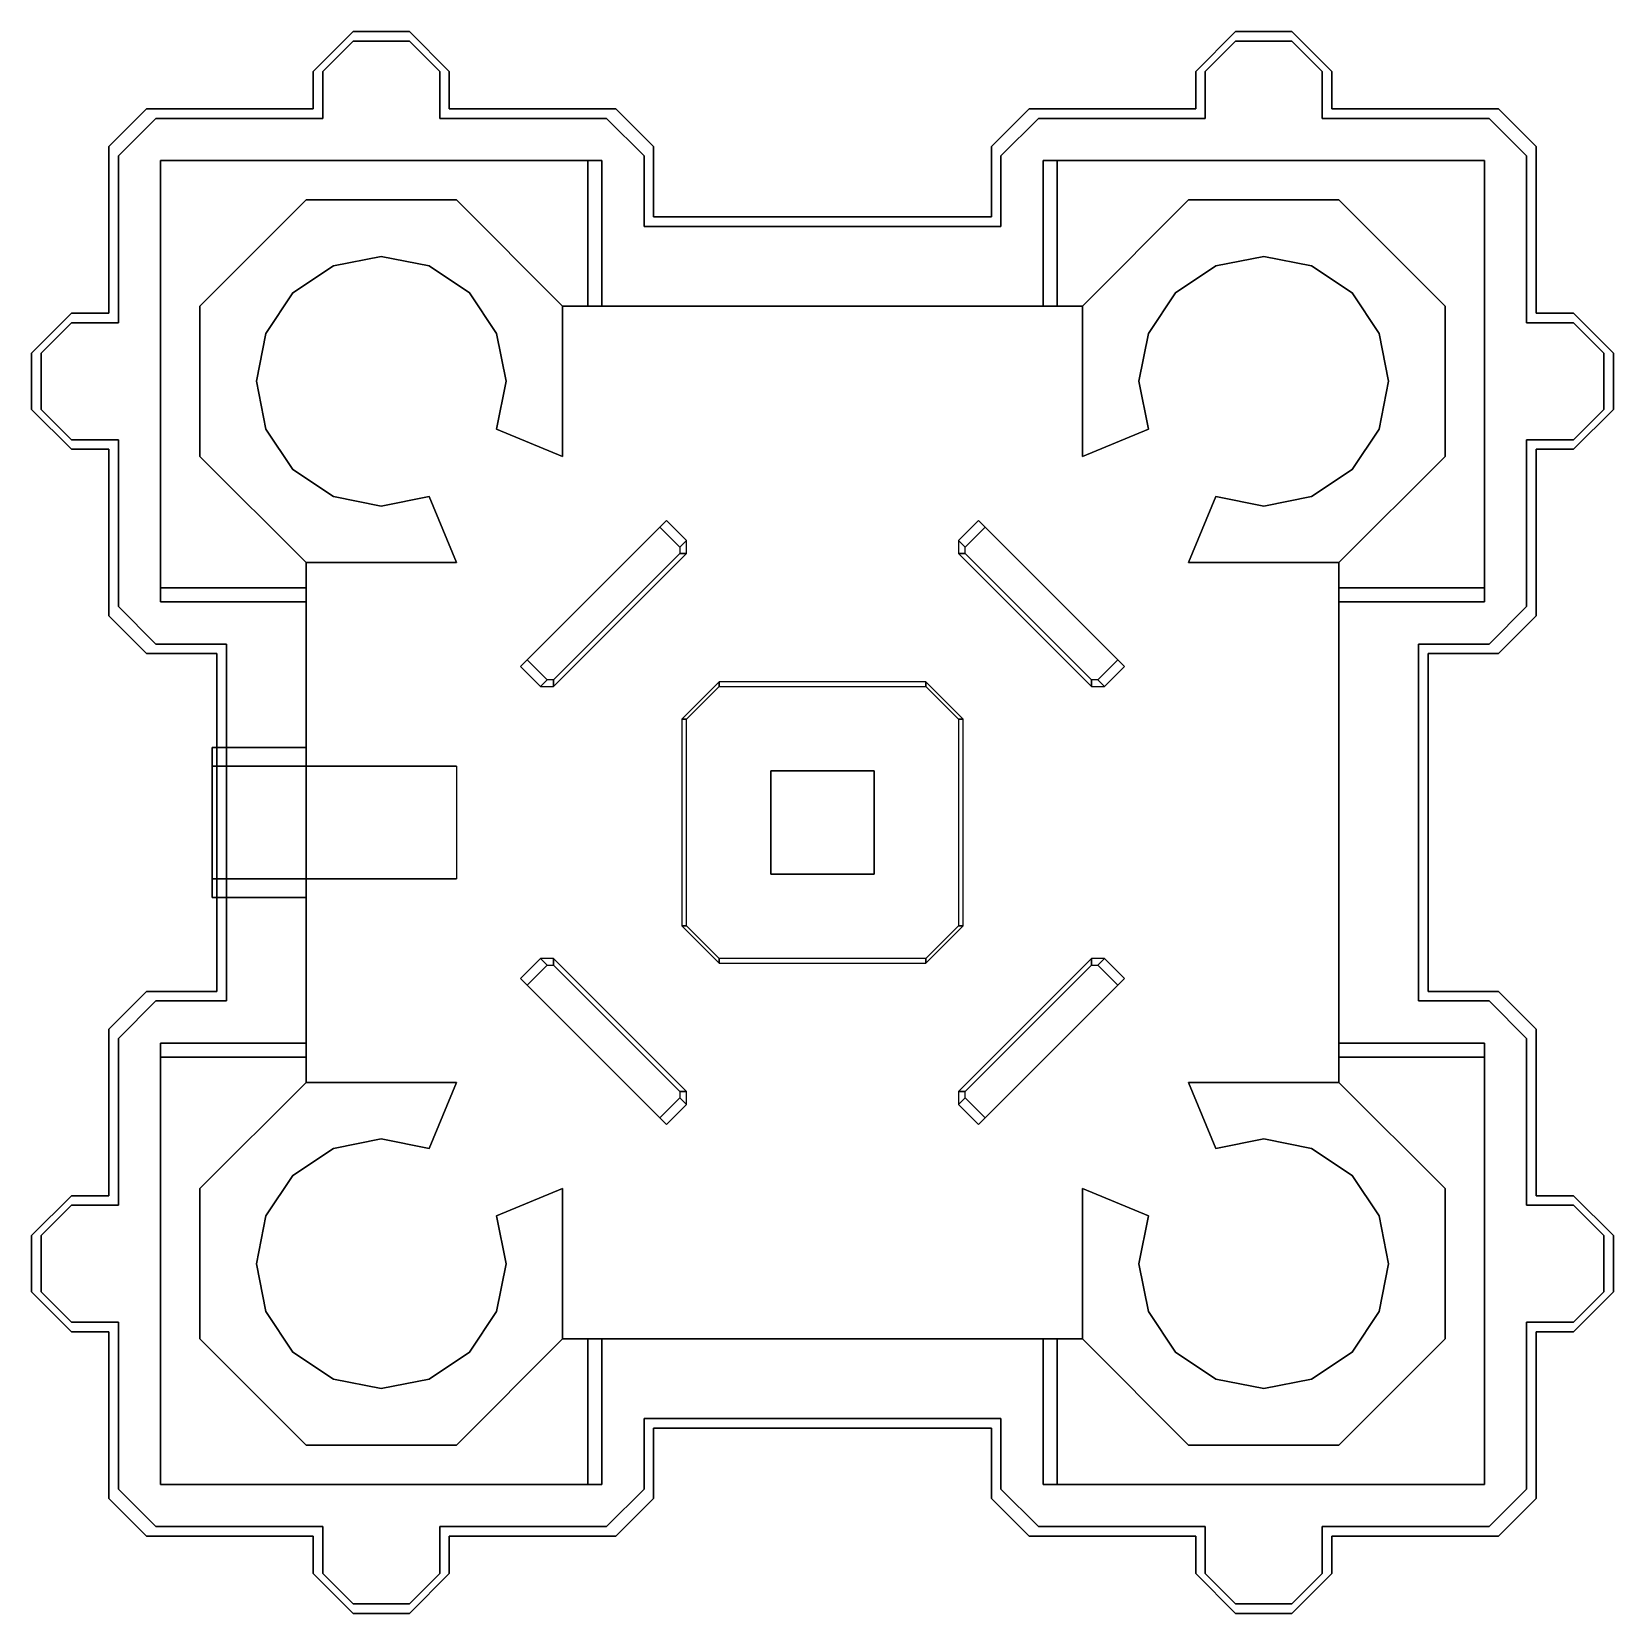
# Model space of a CAD drawing. Extents: x -42.1 to 42.1, y -42.1 to 42.1.
import ezdxf

# ---------------------------------------------------------------- set-up
doc = ezdxf.new("R2010")
doc.units = 0
doc.layers.get('0').update_dxf_attribs({"linetype": 'CONTINUOUS'})

msp = doc.modelspace()

# ---------------------------------------------------------------- linework, layer by layer
for points in [[(-25, 42.12, 31.5), (-27.121, 39.999, 31.5), (-27.121, 39.999, 33), (-25, 42.12, 33)], [(-22, 42.12, 31.5), (-25, 42.12, 31.5), (-25, 42.12, 33), (-22, 42.12, 33)], [(-19.879, 39.999, 31.5), (-22, 42.12, 31.5), (-22, 42.12, 33), (-19.879, 39.999, 33)], [(22, 42.12, 31.5), (19.879, 39.999, 31.5), (19.879, 39.999, 33), (22, 42.12, 33)], [(25, 42.12, 31.5), (22, 42.12, 31.5), (22, 42.12, 33), (25, 42.12, 33)], [(27.121, 39.999, 31.5), (25, 42.12, 31.5), (25, 42.12, 33), (27.121, 39.999, 33)], [(-26.62, 40, 33), (-26.62, 40, 32), (-25, 41.62, 32), (-25, 41.62, 33)], [(-25, 41.62, 33), (-25, 41.62, 32), (-22, 41.62, 32), (-22, 41.62, 33)], [(-22, 41.62, 33), (-22, 41.62, 32), (-20.38, 40, 32), (-20.38, 40, 33)], [(20.38, 40, 33), (20.38, 40, 32), (22, 41.62, 32), (22, 41.62, 33)], [(22, 41.62, 33), (22, 41.62, 32), (25, 41.62, 32), (25, 41.62, 33)], [(25, 41.62, 33), (25, 41.62, 32), (26.62, 40, 32), (26.62, 40, 33)], [(-27.121, 39.999, 31.5), (-27.121, 38, 31.5), (-27.121, 38, 33), (-27.121, 39.999, 33)], [(-26.62, 37.5, 33), (-26.62, 37.5, 32), (-26.62, 40, 32), (-26.62, 40, 33)], [(-20.38, 40, 33), (-20.38, 40, 32), (-20.38, 37.5, 32), (-20.38, 37.5, 33)], [(-19.879, 38, 31.5), (-19.879, 39.999, 31.5), (-19.879, 39.999, 33), (-19.879, 38, 33)], [(19.879, 39.999, 31.5), (19.879, 38, 31.5), (19.879, 38, 33), (19.879, 39.999, 33)], [(20.38, 37.5, 33), (20.38, 37.5, 32), (20.38, 40, 32), (20.38, 40, 33)], [(26.62, 40, 33), (26.62, 40, 32), (26.62, 37.5, 32), (26.62, 37.5, 33)], [(27.121, 38, 31.5), (27.121, 39.999, 31.5), (27.121, 39.999, 33), (27.121, 38, 33)], [(-36, 38, 31.5), (-38, 36, 31.5), (-38, 36.001, 33), (-36, 38, 33)], [(-27.121, 38, 31.5), (-36, 38, 31.5), (-36, 38, 33), (-27.121, 38, 33)], [(-11, 38, 31.5), (-19.879, 38, 31.5), (-19.879, 38, 33), (-11, 38, 33)], [(-9, 36, 31.5), (-11, 38, 31.5), (-11, 38, 33), (-9, 36, 33)], [(11, 38, 31.5), (9, 36, 31.5), (9, 36, 33), (11, 38, 33)], [(19.879, 38, 31.5), (11, 38, 31.5), (11, 38, 33), (19.879, 38, 33)], [(36, 38, 31.5), (27.121, 38, 31.5), (27.121, 38, 33), (36.001, 38, 33)], [(38, 36, 31.5), (36, 38, 31.5), (36.001, 38, 33), (38, 36, 33)], [(-35.5, 37.5, 33), (-37.5, 35.5, 33), (-37.5, 35.5, 32), (-35.5, 37.5, 32)], [(-35.5, 37.5, 33), (-35.5, 37.5, 32), (-26.62, 37.5, 32), (-26.62, 37.5, 33)], [(-20.38, 37.5, 33), (-20.38, 37.5, 32), (-11.5, 37.5, 32), (-11.5, 37.5, 33)], [(-11.5, 37.5, 33), (-11.5, 37.5, 32), (-9.5, 35.5, 32), (-9.5, 35.5, 33)], [(9.5, 35.5, 33), (9.5, 35.5, 32), (11.5, 37.5, 32), (11.5, 37.5, 33)], [(11.5, 37.5, 33), (11.5, 37.5, 32), (20.38, 37.5, 32), (20.38, 37.5, 33)], [(26.62, 37.5, 33), (26.62, 37.5, 32), (35.5, 37.5, 32), (35.5, 37.5, 33)], [(37.5, 35.5, 33), (35.5, 37.5, 33), (35.5, 37.5, 32), (37.5, 35.5, 32)], [(-38, 36, 31.5), (-38, 27.121, 31.5), (-38, 27.121, 33), (-38, 36.001, 33)], [(-37.5, 26.62, 33), (-37.5, 26.62, 32), (-37.5, 35.5, 32), (-37.5, 35.5, 33)], [(-9.5, 31.75, 33), (-9.5, 35.5, 33), (-9.5, 35.5, 32), (-9.5, 31.75, 32)], [(-9, 32.25, 31.5), (-9, 36, 31.5), (-9, 36, 33), (-9, 32.25, 33)], [(9, 36, 31.5), (9, 32.25, 31.5), (9, 32.25, 33), (9, 36, 33)], [(9.5, 31.75, 33), (9.5, 31.75, 32), (9.5, 35.5, 32), (9.5, 35.5, 33)], [(37.5, 35.5, 33), (37.5, 35.5, 32), (37.5, 26.62, 32), (37.5, 26.62, 33)], [(38, 27.121, 31.5), (38, 36, 31.5), (38, 36, 33), (38, 27.121, 33)], [(-35.25, 35.25, 31.5), (-35.25, 35.25), (-35.25, 12.5, 6.7), (-35.25, 12.5, 31.5)], [(-12.5, 35.25, 31.5), (-12.5, 35.25, 6.7), (-35.25, 35.25), (-35.25, 35.25, 31.5)], [(-35.25, 35.25), (-35.25, 11.75), (-35.25, 11.75, 6.7), (-35.25, 12.5, 6.7)], [(-11.75, 35.25, 6.7), (-11.75, 35.25), (-35.25, 35.25), (-12.5, 35.25, 6.7)], [(-12.5, 27.5, 31.5), (-12.5, 27.5, 6.7), (-12.5, 35.25, 6.7), (-12.5, 35.25, 31.5)], [(-12.5, 27.5, 6.7), (-11.75, 27.5, 6.7), (-11.75, 35.25, 6.7), (-12.5, 35.25, 6.7)], [(-11.75, 27.5, 6.7), (-11.75, 27.5), (-11.75, 35.25), (-11.75, 35.25, 6.7)], [(11.75, 35.25, 6.7), (11.75, 35.25), (11.75, 27.5), (11.75, 27.5, 6.7)], [(35.25, 35.25), (11.75, 35.25), (11.75, 35.25, 6.7), (12.5, 35.25, 6.7)], [(12.5, 35.25, 6.7), (11.75, 35.25, 6.7), (11.75, 27.5, 6.7), (12.5, 27.5, 6.7)], [(35.25, 35.25, 31.5), (35.25, 35.25), (12.5, 35.25, 6.7), (12.5, 35.25, 31.5)], [(12.5, 35.25, 6.7), (12.5, 27.5, 6.7), (12.5, 27.5, 31.5), (12.5, 35.25, 31.5)], [(35.25, 12.5, 31.5), (35.25, 12.5, 6.7), (35.25, 35.25), (35.25, 35.25, 31.5)], [(35.25, 11.75, 6.7), (35.25, 11.75), (35.25, 35.25), (35.25, 12.5, 6.7)], [(-27.499, 33.155, 32), (-33.155, 27.499, 32), (-33.155, 27.499, 39), (-27.499, 33.155, 39)], [(-19.501, 33.155, 32), (-27.499, 33.155, 32), (-27.499, 33.155, 39), (-19.501, 33.155, 39)], [(-13.845, 27.499, 32), (-19.501, 33.155, 32), (-19.501, 33.155, 39), (-13.845, 27.499, 39)], [(19.501, 33.155, 32), (13.845, 27.499, 32), (13.845, 27.499, 39), (19.501, 33.155, 39)], [(27.499, 33.155, 32), (19.501, 33.155, 32), (19.501, 33.155, 39), (27.499, 33.155, 39)], [(33.155, 27.499, 32), (27.499, 33.155, 32), (27.499, 33.155, 39), (33.155, 27.499, 39)], [(9, 32.25, 31.5), (-9, 32.25, 31.5), (-9, 32.25, 33), (9, 32.25, 33)], [(-9.5, 31.75, 33), (-9.5, 31.75, 32), (9.5, 31.75, 32), (9.5, 31.75, 33)], [(-28.202, 28.202, 38), (-26.045, 29.644, 38), (-26.045, 29.644, 39), (-28.202, 28.202, 39)], [(-26.045, 29.644, 38), (-23.5, 30.15, 38), (-23.5, 30.15, 39), (-26.045, 29.644, 39)], [(-23.5, 30.15, 38), (-20.955, 29.644, 38), (-20.955, 29.644, 39), (-23.5, 30.15, 39)], [(-20.955, 29.644, 38), (-18.798, 28.202, 38), (-18.798, 28.202, 39), (-20.955, 29.644, 39)], [(18.798, 28.202, 38), (20.955, 29.644, 38), (20.955, 29.644, 39), (18.798, 28.202, 39)], [(20.955, 29.644, 38), (23.5, 30.15, 38), (23.5, 30.15, 39), (20.955, 29.644, 39)], [(23.5, 30.15, 38), (26.045, 29.644, 38), (26.045, 29.644, 39), (23.5, 30.15, 39)], [(26.045, 29.644, 38), (28.202, 28.202, 38), (28.202, 28.202, 39), (26.045, 29.644, 39)], [(-29.644, 26.045, 38), (-28.202, 28.202, 38), (-28.202, 28.202, 39), (-29.644, 26.045, 39)], [(-18.798, 28.202, 38), (-17.356, 26.045, 38), (-17.356, 26.045, 39), (-18.798, 28.202, 39)], [(17.356, 26.045, 38), (18.798, 28.202, 38), (18.798, 28.202, 39), (17.356, 26.045, 39)], [(28.202, 28.202, 38), (29.644, 26.045, 38), (29.644, 26.045, 39), (28.202, 28.202, 39)], [(-39.999, 27.121, 31.5), (-42.12, 25, 31.5), (-42.12, 25, 33), (-39.999, 27.121, 33)], [(-38, 27.121, 31.5), (-39.999, 27.121, 31.5), (-39.999, 27.121, 33), (-38, 27.121, 33)], [(-33.155, 27.499, 32), (-33.155, 19.501, 32), (-33.155, 19.501, 39), (-33.155, 27.499, 39)], [(13.845, 27.499, 38), (13.845, 27.499, 32), (-13.85, 27.5, 32), (-13.845, 27.499, 38)], [(-13.845, 19.501, 38), (-13.845, 27.499, 38), (-13.845, 27.499, 39), (-13.845, 19.501, 39)], [(12.5, 27.5, 31.5), (11.75, 27.5, 6.7), (-11.75, 27.5, 6.7), (-12.5, 27.5, 31.5)], [(-12.5, 27.5, 31.5), (-12.5, 27.5, 31.5), (-11.75, 27.5, 6.7), (-12.5, 27.5, 6.7)], [(11.75, 27.5, 6.7), (11.75, 27.5), (-11.75, 27.5), (-11.75, 27.5, 6.7)], [(12.5, 27.5, 6.7), (11.75, 27.5, 6.7), (12.5, 27.5, 31.5)], [(13.845, 27.499, 38), (13.845, 19.501, 38), (13.845, 19.501, 39), (13.845, 27.499, 39)], [(33.155, 19.501, 32), (33.155, 27.499, 32), (33.155, 27.499, 39), (33.155, 19.501, 39)], [(39.999, 27.121, 31.5), (38, 27.121, 31.5), (38, 27.121, 33), (39.999, 27.121, 33)], [(42.12, 25, 31.5), (39.999, 27.121, 31.5), (39.999, 27.121, 33), (42.12, 25, 33)], [(-41.62, 25, 33), (-41.62, 25, 32), (-40, 26.62, 32), (-40, 26.62, 33)], [(-40, 26.62, 33), (-40, 26.62, 32), (-37.5, 26.62, 32), (-37.5, 26.62, 33)], [(37.5, 26.62, 33), (37.5, 26.62, 32), (40, 26.62, 32), (40, 26.62, 33)], [(40, 26.62, 33), (40, 26.62, 32), (41.62, 25, 32), (41.62, 25, 33)], [(-30.15, 23.5, 38), (-29.644, 26.045, 38), (-29.644, 26.045, 39), (-30.15, 23.5, 39)], [(-17.356, 26.045, 38), (-16.85, 23.5, 38), (-16.85, 23.5, 39), (-17.356, 26.045, 39)], [(16.85, 23.5, 38), (17.356, 26.045, 38), (17.356, 26.045, 39), (16.85, 23.5, 39)], [(29.644, 26.045, 38), (30.15, 23.5, 38), (30.15, 23.5, 39), (29.644, 26.045, 39)], [(-42.12, 25, 31.5), (-42.12, 22, 31.5), (-42.12, 22, 33), (-42.12, 25, 33)], [(-41.62, 22, 33), (-41.62, 22, 32), (-41.62, 25, 32), (-41.62, 25, 33)], [(41.62, 25, 33), (41.62, 25, 32), (41.62, 22, 32), (41.62, 22, 33)], [(42.12, 22, 31.5), (42.12, 25, 31.5), (42.12, 25, 33), (42.12, 22, 33)], [(-29.644, 20.955, 38), (-30.15, 23.5, 38), (-30.15, 23.5, 39), (-29.644, 20.955, 39)], [(-16.85, 23.5, 38), (-17.356, 20.955, 38), (-17.356, 20.955, 39), (-16.85, 23.5, 39)], [(17.356, 20.955, 38), (16.85, 23.5, 38), (16.85, 23.5, 39), (17.356, 20.955, 39)], [(30.15, 23.5, 38), (29.644, 20.955, 38), (29.644, 20.955, 39), (30.15, 23.5, 39)], [(-42.12, 22, 31.5), (-39.999, 19.879, 31.5), (-39.999, 19.879, 33), (-42.12, 22, 33)], [(-40, 20.38, 33), (-40, 20.38, 32), (-41.62, 22, 32), (-41.62, 22, 33)], [(39.999, 19.879, 31.5), (42.12, 22, 31.5), (42.12, 22, 33), (39.999, 19.879, 33)], [(41.62, 22, 33), (41.62, 22, 32), (40, 20.38, 32), (40, 20.38, 33)], [(-37.5, 20.38, 33), (-37.5, 20.38, 32), (-40, 20.38, 32), (-40, 20.38, 33)], [(-37.5, 11.5, 33), (-37.5, 11.5, 32), (-37.5, 20.38, 32), (-37.5, 20.38, 33)], [(-28.202, 18.798, 38), (-29.644, 20.955, 38), (-29.644, 20.955, 39), (-28.202, 18.798, 39)], [(-17.356, 20.955, 38), (-13.845, 19.501, 38), (-13.845, 19.501, 39), (-17.356, 20.955, 39)], [(13.845, 19.501, 38), (17.356, 20.955, 38), (17.356, 20.955, 39), (13.845, 19.501, 39)], [(29.644, 20.955, 38), (28.202, 18.798, 38), (28.202, 18.798, 39), (29.644, 20.955, 39)], [(37.5, 20.38, 33), (37.5, 20.38, 32), (37.5, 11.5, 32), (37.5, 11.5, 33)], [(40, 20.38, 33), (40, 20.38, 32), (37.5, 20.38, 32), (37.5, 20.38, 33)], [(-39.999, 19.879, 31.5), (-38, 19.879, 31.5), (-38, 19.879, 33), (-39.999, 19.879, 33)], [(-38, 19.879, 31.5), (-38, 11, 31.5), (-38, 11, 33), (-38, 19.879, 33)], [(-33.155, 19.501, 32), (-27.499, 13.845, 32), (-27.499, 13.845, 39), (-33.155, 19.501, 39)], [(27.499, 13.845, 32), (33.155, 19.501, 32), (33.155, 19.501, 39), (27.499, 13.845, 39)], [(38, 19.879, 31.5), (39.999, 19.879, 31.5), (39.999, 19.879, 33), (38, 19.879, 33)], [(38, 11, 31.5), (38, 19.879, 31.5), (38, 19.879, 33), (38, 11, 33)], [(-26.045, 17.356, 38), (-28.202, 18.798, 38), (-28.202, 18.798, 39), (-26.045, 17.356, 39)], [(28.202, 18.798, 38), (26.045, 17.356, 38), (26.045, 17.356, 39), (28.202, 18.798, 39)], [(-23.5, 16.85, 38), (-26.045, 17.356, 38), (-26.045, 17.356, 39), (-23.5, 16.85, 39)], [(-20.955, 17.356, 38), (-23.5, 16.85, 38), (-23.5, 16.85, 39), (-20.955, 17.356, 39)], [(-19.501, 13.845, 38), (-20.955, 17.356, 38), (-20.955, 17.356, 39), (-19.501, 13.845, 39)], [(20.955, 17.356, 38), (19.501, 13.845, 38), (19.501, 13.845, 39), (20.955, 17.356, 39)], [(23.5, 16.85, 38), (20.955, 17.356, 38), (20.955, 17.356, 39), (23.5, 16.85, 39)], [(26.045, 17.356, 38), (23.5, 16.85, 38), (23.5, 16.85, 39), (26.045, 17.356, 39)], [(-8.662, 15.733, 39), (-8.309, 16.087, 38), (-16.087, 8.309, 38), (-15.733, 8.662, 39)], [(-7.601, 14.672, 39), (-7.248, 15.026, 38), (-8.309, 16.087, 38), (-8.662, 15.733, 39)], [(8.309, 16.087, 38), (7.248, 15.026, 38), (7.601, 14.672, 39), (8.662, 15.733, 39)], [(15.733, 8.662, 39), (16.087, 8.309, 38), (8.309, 16.087, 38), (8.662, 15.733, 39)], [(-7.601, 14.319, 39), (-7.248, 14.319, 38), (-7.248, 15.026, 38), (-7.601, 14.672, 39)], [(7.248, 15.026, 38), (7.248, 14.319, 38), (7.601, 14.319, 39), (7.601, 14.672, 39)], [(-27.499, 13.845, 32), (-27.499, -13.845, 32), (-27.499, -13.845, 38), (-27.499, 13.845, 38)], [(-27.499, 13.845, 38), (-19.501, 13.845, 38), (-19.501, 13.845, 39), (-27.499, 13.845, 39)], [(-14.319, 7.601, 39), (-14.319, 7.248, 38), (-7.248, 14.319, 38), (-7.601, 14.319, 39)], [(7.601, 14.319, 39), (7.248, 14.319, 38), (14.319, 7.248, 38), (14.319, 7.601, 39)], [(19.501, 13.845, 38), (27.499, 13.845, 38), (27.499, 13.845, 39), (19.501, 13.845, 39)], [(27.499, -13.845, 38), (27.499, -13.845, 32), (27.499, 13.845, 32), (27.499, 13.845, 38)], [(-35.25, 12.5, 6.7), (-27.5, 12.5, 6.7), (-27.5, 12.5, 31.5), (-35.25, 12.5, 31.5)], [(-35.25, 12.5, 6.7), (-35.25, 11.75, 6.7), (-27.5, 11.75, 6.7), (-27.5, 12.5, 6.7)], [(-27.5, 11.75, 6.7), (-27.5, -11.75, 6.7), (-27.5, -12.5, 31.5), (-27.5, 12.5, 31.5)], [(-27.5, 12.5, 6.7), (-27.5, 11.75, 6.7), (-27.5, 12.5, 31.5)], [(27.5, -12.5, 31.5), (27.5, -11.75, 6.7), (27.5, 11.75, 6.7), (27.5, 12.5, 31.5)], [(27.5, 12.5, 31.5), (27.5, 12.5, 6.7), (35.25, 12.5, 6.7), (35.25, 12.5, 31.5)], [(27.5, 12.5, 6.7), (27.5, 11.75, 6.7), (35.25, 11.75, 6.7), (35.25, 12.5, 6.7)], [(27.5, 12.5, 31.5), (27.5, 12.5, 31.5), (27.5, 11.75, 6.7), (27.5, 12.5, 6.7)], [(-38, 11, 31.5), (-36, 9, 31.5), (-36, 9, 33), (-38, 11, 33)], [(-35.5, 9.5, 33), (-35.5, 9.5, 32), (-37.5, 11.5, 32), (-37.5, 11.5, 33)], [(-35.25, 11.75, 6.7), (-35.25, 11.75), (-27.5, 11.75), (-27.5, 11.75, 6.7)], [(-27.5, 4, 6), (-27.5, -4, 6), (-27.5, -11.75, 6.7), (-27.5, 11.75, 6.7)], [(-27.5, 11.75, 6.7), (-27.5, 11.75), (-27.5, 4), (-27.5, 4, 6)], [(27.5, -11.75, 6.7), (27.5, -11.75), (27.5, 11.75), (27.5, 11.75, 6.7)], [(27.5, 11.75, 6.7), (27.5, 11.75), (35.25, 11.75), (35.25, 11.75, 6.7)], [(37.5, 11.5, 33), (37.5, 11.5, 32), (35.5, 9.5, 32), (35.5, 9.5, 33)], [(36, 9, 31.5), (38, 11, 31.5), (38, 11, 33), (36, 9, 33)], [(-31.75, 9.5, 33), (-31.75, 9.5, 32), (-35.5, 9.5, 32), (-35.5, 9.5, 33)], [(-31.75, -9.5, 33), (-31.75, -9.5, 32), (-31.75, 9.5, 32), (-31.75, 9.5, 33)], [(31.75, 9.5, 33), (35.5, 9.5, 33), (35.5, 9.5, 32), (31.75, 9.5, 32)], [(31.75, 9.5, 33), (31.75, 9.5, 32), (31.75, -9.5, 32), (31.75, -9.5, 33)], [(-36, 9, 31.5), (-32.25, 9, 31.5), (-32.25, 9, 33), (-36, 9, 33)], [(-32.25, 9, 31.5), (-32.25, -9, 31.5), (-32.25, -9, 33), (-32.25, 9, 33)], [(-16.087, 8.309, 38), (-15.026, 7.248, 38), (-14.672, 7.601, 39), (-15.733, 8.662, 39)], [(14.672, 7.601, 39), (15.026, 7.248, 38), (16.087, 8.309, 38), (15.733, 8.662, 39)], [(32.25, 9, 31.5), (36, 9, 31.5), (36, 9, 33), (32.25, 9, 33)], [(32.25, -9, 31.5), (32.25, 9, 31.5), (32.25, 9, 33), (32.25, -9, 33)], [(-15.026, 7.248, 38), (-14.319, 7.248, 38), (-14.319, 7.601, 39), (-14.672, 7.601, 39)], [(14.319, 7.601, 39), (14.319, 7.248, 38), (15.026, 7.248, 38), (14.672, 7.601, 39)], [(-5.5, 7.5, 38), (-7.5, 5.5, 38), (-7.25, 5.5, 39), (-5.5, 7.25, 39)], [(5.5, 7.25, 39), (5.5, 7.5, 38), (-5.5, 7.5, 38), (-5.5, 7.25, 39)], [(7.25, 5.5, 39), (7.5, 5.5, 38), (5.5, 7.5, 38), (5.5, 7.25, 39)], [(-7.5, 5.5, 38), (-7.5, -5.5, 38), (-7.25, -5.5, 39), (-7.25, 5.5, 39)], [(7.25, -5.5, 39), (7.5, -5.5, 38), (7.5, 5.5, 38), (7.25, 5.5, 39)], [(-27.5, -4, 6), (-27.5, 4, 6), (-32.5, 4, 6), (-32.5, -4, 6)], [(-27.5, 4, 6), (-27.5, 4), (-32.5, 4), (-32.5, 4, 6)], [(-32.5, -4, 6), (-32.5, 4, 6), (-32.5, 3, 5), (-32.5, -3, 5)], [(-32.5, 4, 6), (-32.5, 4), (-32.5, 3), (-32.5, 3, 5)], [(-19.5, 3), (-19.5, 3, 5), (-32.5, 3, 5), (-32.5, 3)], [(-19.5, 3, 5), (-19.5, -3, 5), (-32.5, -3, 5), (-32.5, 3, 5)], [(-2.75, -2.75, 38), (-2.75, 2.75, 38), (-2.75, 2.75, 39), (-2.75, -2.75, 39)], [(-2.75, 2.75, 38), (2.75, 2.75, 38), (2.75, 2.75, 39), (-2.75, 2.75, 39)], [(2.75, 2.75, 38), (2.75, -2.75, 38), (2.75, -2.75, 39), (2.75, 2.75, 39)], [(-32.5, -4), (-32.5, -4, 6), (-32.5, -3, 5), (-32.5, -3)], [(-19.5, -3, 5), (-19.5, -3), (-32.5, -3), (-32.5, -3, 5)], [(2.75, -2.75, 38), (-2.75, -2.75, 38), (-2.75, -2.75, 39), (2.75, -2.75, 39)], [(-27.5, -4), (-27.5, -4, 6), (-32.5, -4, 6), (-32.5, -4)], [(-27.5, -4, 6), (-27.5, -4), (-27.5, -11.75), (-27.5, -11.75, 6.7)], [(-7.5, -5.5, 38), (-5.5, -7.5, 38), (-5.5, -7.25, 39), (-7.25, -5.5, 39)], [(5.5, -7.25, 39), (5.5, -7.5, 38), (7.5, -5.5, 38), (7.25, -5.5, 39)], [(-14.672, -7.601, 39), (-15.026, -7.248, 38), (-16.087, -8.309, 38), (-15.733, -8.662, 39)], [(-14.319, -7.601, 39), (-14.319, -7.248, 38), (-15.026, -7.248, 38), (-14.672, -7.601, 39)], [(-7.601, -14.319, 39), (-7.248, -14.319, 38), (-14.319, -7.248, 38), (-14.319, -7.601, 39)], [(-5.5, -7.25, 39), (-5.5, -7.5, 38), (5.5, -7.5, 38), (5.5, -7.25, 39)], [(14.319, -7.601, 39), (14.319, -7.248, 38), (7.248, -14.319, 38), (7.601, -14.319, 39)], [(15.026, -7.248, 38), (14.319, -7.248, 38), (14.319, -7.601, 39), (14.672, -7.601, 39)], [(16.087, -8.309, 38), (15.026, -7.248, 38), (14.672, -7.601, 39), (15.733, -8.662, 39)], [(-15.733, -8.662, 39), (-16.087, -8.309, 38), (-8.309, -16.087, 38), (-8.662, -15.733, 39)], [(8.662, -15.733, 39), (8.309, -16.087, 38), (16.087, -8.309, 38), (15.733, -8.662, 39)], [(-36, -9, 31.5), (-38, -11, 31.5), (-38, -11, 33), (-36, -9, 33)], [(-32.25, -9, 31.5), (-36, -9, 31.5), (-36, -9, 33), (-32.25, -9, 33)], [(36, -9, 31.5), (32.25, -9, 31.5), (32.25, -9, 33), (36, -9, 33)], [(38, -11, 31.5), (36, -9, 31.5), (36, -9, 33), (38, -11, 33)], [(-37.5, -11.5, 33), (-37.5, -11.5, 32), (-35.5, -9.5, 32), (-35.5, -9.5, 33)], [(-31.75, -9.5, 33), (-35.5, -9.5, 33), (-35.5, -9.5, 32), (-31.75, -9.5, 32)], [(31.75, -9.5, 33), (31.75, -9.5, 32), (35.5, -9.5, 32), (35.5, -9.5, 33)], [(35.5, -9.5, 33), (35.5, -9.5, 32), (37.5, -11.5, 32), (37.5, -11.5, 33)], [(-38, -11, 31.5), (-38, -19.879, 31.5), (-38, -19.879, 33), (-38, -11, 33)], [(-37.5, -20.38, 33), (-37.5, -20.38, 32), (-37.5, -11.5, 32), (-37.5, -11.5, 33)], [(-27.5, -12.5, 6.7), (-27.5, -11.75, 6.7), (-35.25, -11.75, 6.7), (-35.25, -12.5, 6.7)], [(-27.5, -11.75, 6.7), (-27.5, -11.75), (-35.25, -11.75), (-35.25, -11.75, 6.7)], [(-35.25, -11.75, 6.7), (-35.25, -11.75), (-35.25, -35.25), (-35.25, -12.5, 6.7)], [(-27.5, -12.5, 31.5), (-27.5, -12.5, 31.5), (-27.5, -11.75, 6.7), (-27.5, -12.5, 6.7)], [(35.25, -12.5, 6.7), (35.25, -11.75, 6.7), (27.5, -11.75, 6.7), (27.5, -12.5, 6.7)], [(35.25, -11.75, 6.7), (35.25, -11.75), (27.5, -11.75), (27.5, -11.75, 6.7)], [(27.5, -12.5, 6.7), (27.5, -11.75, 6.7), (27.5, -12.5, 31.5)], [(35.25, -35.25), (35.25, -11.75), (35.25, -11.75, 6.7), (35.25, -12.5, 6.7)], [(37.5, -11.5, 33), (37.5, -11.5, 32), (37.5, -20.38, 32), (37.5, -20.38, 33)], [(38, -19.879, 31.5), (38, -11, 31.5), (38, -11, 33), (38, -19.879, 33)], [(-27.5, -12.5, 31.5), (-27.5, -12.5, 6.7), (-35.25, -12.5, 6.7), (-35.25, -12.5, 31.5)], [(-35.25, -12.5, 31.5), (-35.25, -12.5, 6.7), (-35.25, -35.25), (-35.25, -35.25, 31.5)], [(35.25, -12.5, 6.7), (27.5, -12.5, 6.7), (27.5, -12.5, 31.5), (35.25, -12.5, 31.5)], [(35.25, -35.25, 31.5), (35.25, -35.25), (35.25, -12.5, 6.7), (35.25, -12.5, 31.5)], [(-27.499, -13.845, 32), (-33.155, -19.501, 32), (-33.155, -19.501, 39), (-27.499, -13.845, 39)], [(-19.501, -13.845, 38), (-27.499, -13.845, 38), (-27.499, -13.845, 39), (-19.501, -13.845, 39)], [(-20.955, -17.356, 38), (-19.501, -13.845, 38), (-19.501, -13.845, 39), (-20.955, -17.356, 39)], [(-7.248, -15.026, 38), (-7.248, -14.319, 38), (-7.601, -14.319, 39), (-7.601, -14.672, 39)], [(7.601, -14.319, 39), (7.248, -14.319, 38), (7.248, -15.026, 38), (7.601, -14.672, 39)], [(27.499, -13.845, 38), (19.501, -13.845, 38), (19.501, -13.845, 39), (27.499, -13.845, 39)], [(19.501, -13.845, 38), (20.955, -17.356, 38), (20.955, -17.356, 39), (19.501, -13.845, 39)], [(33.155, -19.501, 32), (27.499, -13.845, 32), (27.499, -13.845, 39), (33.155, -19.501, 39)], [(-8.309, -16.087, 38), (-7.248, -15.026, 38), (-7.601, -14.672, 39), (-8.662, -15.733, 39)], [(7.601, -14.672, 39), (7.248, -15.026, 38), (8.309, -16.087, 38), (8.662, -15.733, 39)], [(-28.202, -18.798, 38), (-26.045, -17.356, 38), (-26.045, -17.356, 39), (-28.202, -18.798, 39)], [(-26.045, -17.356, 38), (-23.5, -16.85, 38), (-23.5, -16.85, 39), (-26.045, -17.356, 39)], [(-23.5, -16.85, 38), (-20.955, -17.356, 38), (-20.955, -17.356, 39), (-23.5, -16.85, 39)], [(20.955, -17.356, 38), (23.5, -16.85, 38), (23.5, -16.85, 39), (20.955, -17.356, 39)], [(23.5, -16.85, 38), (26.045, -17.356, 38), (26.045, -17.356, 39), (23.5, -16.85, 39)], [(26.045, -17.356, 38), (28.202, -18.798, 38), (28.202, -18.798, 39), (26.045, -17.356, 39)], [(-29.644, -20.955, 38), (-28.202, -18.798, 38), (-28.202, -18.798, 39), (-29.644, -20.955, 39)], [(28.202, -18.798, 38), (29.644, -20.955, 38), (29.644, -20.955, 39), (28.202, -18.798, 39)], [(-39.999, -19.879, 31.5), (-42.12, -22, 31.5), (-42.12, -22, 33), (-39.999, -19.879, 33)], [(-38, -19.879, 31.5), (-39.999, -19.879, 31.5), (-39.999, -19.879, 33), (-38, -19.879, 33)], [(-33.155, -19.501, 32), (-33.155, -27.499, 32), (-33.155, -27.499, 39), (-33.155, -19.501, 39)], [(-13.845, -19.501, 38), (-17.356, -20.955, 38), (-17.356, -20.955, 39), (-13.845, -19.501, 39)], [(-13.845, -27.499, 38), (-13.845, -19.501, 38), (-13.845, -19.501, 39), (-13.845, -27.499, 39)], [(13.845, -19.501, 38), (13.845, -27.499, 38), (13.845, -27.499, 39), (13.845, -19.501, 39)], [(17.356, -20.955, 38), (13.845, -19.501, 38), (13.845, -19.501, 39), (17.356, -20.955, 39)], [(33.155, -27.499, 32), (33.155, -19.501, 32), (33.155, -19.501, 39), (33.155, -27.499, 39)], [(39.999, -19.879, 31.5), (38, -19.879, 31.5), (38, -19.879, 33), (39.999, -19.879, 33)], [(42.12, -22, 31.5), (39.999, -19.879, 31.5), (39.999, -19.879, 33), (42.12, -22, 33)], [(-41.62, -22, 33), (-41.62, -22, 32), (-40, -20.38, 32), (-40, -20.38, 33)], [(-40, -20.38, 33), (-40, -20.38, 32), (-37.5, -20.38, 32), (-37.5, -20.38, 33)], [(-30.15, -23.5, 38), (-29.644, -20.955, 38), (-29.644, -20.955, 39), (-30.15, -23.5, 39)], [(-17.356, -20.955, 38), (-16.85, -23.5, 38), (-16.85, -23.5, 39), (-17.356, -20.955, 39)], [(16.85, -23.5, 38), (17.356, -20.955, 38), (17.356, -20.955, 39), (16.85, -23.5, 39)], [(29.644, -20.955, 38), (30.15, -23.5, 38), (30.15, -23.5, 39), (29.644, -20.955, 39)], [(37.5, -20.38, 33), (37.5, -20.38, 32), (40, -20.38, 32), (40, -20.38, 33)], [(40, -20.38, 33), (40, -20.38, 32), (41.62, -22, 32), (41.62, -22, 33)], [(-42.12, -22, 31.5), (-42.12, -25, 31.5), (-42.12, -25, 33), (-42.12, -22, 33)], [(-41.62, -25, 33), (-41.62, -25, 32), (-41.62, -22, 32), (-41.62, -22, 33)], [(41.62, -22, 33), (41.62, -22, 32), (41.62, -25, 32), (41.62, -25, 33)], [(42.12, -25, 31.5), (42.12, -22, 31.5), (42.12, -22, 33), (42.12, -25, 33)], [(-29.644, -26.045, 38), (-30.15, -23.5, 38), (-30.15, -23.5, 39), (-29.644, -26.045, 39)], [(-16.85, -23.5, 38), (-17.356, -26.045, 38), (-17.356, -26.045, 39), (-16.85, -23.5, 39)], [(17.356, -26.045, 38), (16.85, -23.5, 38), (16.85, -23.5, 39), (17.356, -26.045, 39)], [(30.15, -23.5, 38), (29.644, -26.045, 38), (29.644, -26.045, 39), (30.15, -23.5, 39)], [(-42.12, -25, 31.5), (-39.999, -27.121, 31.5), (-39.999, -27.121, 33), (-42.12, -25, 33)], [(-40, -26.62, 33), (-40, -26.62, 32), (-41.62, -25, 32), (-41.62, -25, 33)], [(39.999, -27.121, 31.5), (42.12, -25, 31.5), (42.12, -25, 33), (39.999, -27.121, 33)], [(41.62, -25, 33), (41.62, -25, 32), (40, -26.62, 32), (40, -26.62, 33)], [(-28.202, -28.202, 38), (-29.644, -26.045, 38), (-29.644, -26.045, 39), (-28.202, -28.202, 39)], [(-17.356, -26.045, 38), (-18.798, -28.202, 38), (-18.798, -28.202, 39), (-17.356, -26.045, 39)], [(18.798, -28.202, 38), (17.356, -26.045, 38), (17.356, -26.045, 39), (18.798, -28.202, 39)], [(29.644, -26.045, 38), (28.202, -28.202, 38), (28.202, -28.202, 39), (29.644, -26.045, 39)], [(-37.5, -26.62, 33), (-37.5, -26.62, 32), (-40, -26.62, 32), (-40, -26.62, 33)], [(-37.5, -35.5, 33), (-37.5, -35.5, 32), (-37.5, -26.62, 32), (-37.5, -26.62, 33)], [(37.5, -26.62, 33), (37.5, -26.62, 32), (37.5, -35.5, 32), (37.5, -35.5, 33)], [(40, -26.62, 33), (40, -26.62, 32), (37.5, -26.62, 32), (37.5, -26.62, 33)], [(-39.999, -27.121, 31.5), (-38, -27.121, 31.5), (-38, -27.121, 33), (-39.999, -27.121, 33)], [(-38, -27.121, 31.5), (-38, -36, 31.5), (-38, -36, 33), (-38, -27.121, 33)], [(-33.155, -27.499, 32), (-27.499, -33.155, 32), (-27.499, -33.155, 39), (-33.155, -27.499, 39)], [(-19.501, -33.155, 32), (-13.845, -27.499, 32), (-13.845, -27.499, 39), (-19.501, -33.155, 39)], [(-13.845, -27.499, 38), (-13.845, -27.499, 32), (13.845, -27.499, 32), (13.845, -27.499, 38)], [(-12.5, -27.5, 31.5), (-11.75, -27.5, 6.7), (11.75, -27.5, 6.7), (12.5, -27.5, 31.5)], [(-12.5, -35.25, 6.7), (-12.5, -27.5, 6.7), (-12.5, -27.5, 31.5), (-12.5, -35.25, 31.5)], [(-12.5, -35.25, 6.7), (-11.75, -35.25, 6.7), (-11.75, -27.5, 6.7), (-12.5, -27.5, 6.7)], [(-12.5, -27.5, 6.7), (-11.75, -27.5, 6.7), (-12.5, -27.5, 31.5)], [(-11.75, -27.5, 6.7), (-11.75, -27.5), (11.75, -27.5), (11.75, -27.5, 6.7)], [(-11.75, -35.25, 6.7), (-11.75, -35.25), (-11.75, -27.5), (-11.75, -27.5, 6.7)], [(11.75, -27.5, 6.7), (11.75, -27.5), (11.75, -35.25), (11.75, -35.25, 6.7)], [(12.5, -27.5, 6.7), (11.75, -27.5, 6.7), (11.75, -35.25, 6.7), (12.5, -35.25, 6.7)], [(12.5, -27.5, 31.5), (12.5, -27.5, 31.5), (11.75, -27.5, 6.7), (12.5, -27.5, 6.7)], [(12.5, -27.5, 31.5), (12.5, -27.5, 6.7), (12.5, -35.25, 6.7), (12.5, -35.25, 31.5)], [(13.845, -27.499, 32), (19.501, -33.155, 32), (19.501, -33.155, 39), (13.845, -27.499, 39)], [(27.499, -33.155, 32), (33.155, -27.499, 32), (33.155, -27.499, 39), (27.499, -33.155, 39)], [(38, -36, 31.5), (38, -27.121, 31.5), (38, -27.121, 33), (38, -36.001, 33)], [(38, -27.121, 31.5), (39.999, -27.121, 31.5), (39.999, -27.121, 33), (38, -27.121, 33)], [(-26.045, -29.644, 38), (-28.202, -28.202, 38), (-28.202, -28.202, 39), (-26.045, -29.644, 39)], [(-18.798, -28.202, 38), (-20.955, -29.644, 38), (-20.955, -29.644, 39), (-18.798, -28.202, 39)], [(20.955, -29.644, 38), (18.798, -28.202, 38), (18.798, -28.202, 39), (20.955, -29.644, 39)], [(28.202, -28.202, 38), (26.045, -29.644, 38), (26.045, -29.644, 39), (28.202, -28.202, 39)], [(-23.5, -30.15, 38), (-26.045, -29.644, 38), (-26.045, -29.644, 39), (-23.5, -30.15, 39)], [(-20.955, -29.644, 38), (-23.5, -30.15, 38), (-23.5, -30.15, 39), (-20.955, -29.644, 39)], [(23.5, -30.15, 38), (20.955, -29.644, 38), (20.955, -29.644, 39), (23.5, -30.15, 39)], [(26.045, -29.644, 38), (23.5, -30.15, 38), (23.5, -30.15, 39), (26.045, -29.644, 39)], [(-9.5, -31.75, 33), (-9.5, -31.75, 32), (-9.5, -35.5, 32), (-9.5, -35.5, 33)], [(9.5, -31.75, 33), (9.5, -31.75, 32), (-9.5, -31.75, 32), (-9.5, -31.75, 33)], [(9.5, -31.75, 33), (9.5, -35.5, 33), (9.5, -35.5, 32), (9.5, -31.75, 32)], [(-9, -36, 31.5), (-9, -32.25, 31.5), (-9, -32.25, 33), (-9, -36, 33)], [(-9, -32.25, 31.5), (9, -32.25, 31.5), (9, -32.25, 33), (-9, -32.25, 33)], [(9, -32.25, 31.5), (9, -36, 31.5), (9, -36, 33), (9, -32.25, 33)], [(-27.499, -33.155, 32), (-19.501, -33.155, 32), (-19.501, -33.155, 39), (-27.499, -33.155, 39)], [(19.501, -33.155, 32), (27.499, -33.155, 32), (27.499, -33.155, 39), (19.501, -33.155, 39)], [(-35.25, -35.25, 31.5), (-35.25, -35.25), (-12.5, -35.25, 6.7), (-12.5, -35.25, 31.5)], [(-35.25, -35.25), (-11.75, -35.25), (-11.75, -35.25, 6.7), (-12.5, -35.25, 6.7)], [(11.75, -35.25, 6.7), (11.75, -35.25), (35.25, -35.25), (12.5, -35.25, 6.7)], [(12.5, -35.25, 31.5), (12.5, -35.25, 6.7), (35.25, -35.25), (35.25, -35.25, 31.5)], [(-38, -36, 31.5), (-36, -38, 31.5), (-36.001, -38, 33), (-38, -36, 33)], [(-37.5, -35.5, 33), (-35.5, -37.5, 33), (-35.5, -37.5, 32), (-37.5, -35.5, 32)], [(-9.5, -35.5, 33), (-9.5, -35.5, 32), (-11.5, -37.5, 32), (-11.5, -37.5, 33)], [(-11, -38, 31.5), (-9, -36, 31.5), (-9, -36, 33), (-11, -38, 33)], [(9, -36, 31.5), (11, -38, 31.5), (11, -38, 33), (9, -36, 33)], [(11.5, -37.5, 33), (11.5, -37.5, 32), (9.5, -35.5, 32), (9.5, -35.5, 33)], [(35.5, -37.5, 33), (37.5, -35.5, 33), (37.5, -35.5, 32), (35.5, -37.5, 32)], [(36, -38, 31.5), (38, -36, 31.5), (38, -36.001, 33), (36, -38, 33)], [(-26.62, -37.5, 33), (-26.62, -37.5, 32), (-35.5, -37.5, 32), (-35.5, -37.5, 33)], [(-26.62, -40, 33), (-26.62, -40, 32), (-26.62, -37.5, 32), (-26.62, -37.5, 33)], [(-11.5, -37.5, 33), (-11.5, -37.5, 32), (-20.38, -37.5, 32), (-20.38, -37.5, 33)], [(-20.38, -37.5, 33), (-20.38, -37.5, 32), (-20.38, -40, 32), (-20.38, -40, 33)], [(20.38, -37.5, 33), (20.38, -37.5, 32), (11.5, -37.5, 32), (11.5, -37.5, 33)], [(20.38, -40, 33), (20.38, -40, 32), (20.38, -37.5, 32), (20.38, -37.5, 33)], [(35.5, -37.5, 33), (35.5, -37.5, 32), (26.62, -37.5, 32), (26.62, -37.5, 33)], [(26.62, -37.5, 33), (26.62, -37.5, 32), (26.62, -40, 32), (26.62, -40, 33)], [(-36, -38, 31.5), (-27.121, -38, 31.5), (-27.121, -38, 33), (-36.001, -38, 33)], [(-27.121, -38, 31.5), (-27.121, -39.999, 31.5), (-27.121, -39.999, 33), (-27.121, -38, 33)], [(-19.879, -38, 31.5), (-11, -38, 31.5), (-11, -38, 33), (-19.879, -38, 33)], [(-19.879, -39.999, 31.5), (-19.879, -38, 31.5), (-19.879, -38, 33), (-19.879, -39.999, 33)], [(11, -38, 31.5), (19.879, -38, 31.5), (19.879, -38, 33), (11, -38, 33)], [(19.879, -38, 31.5), (19.879, -39.999, 31.5), (19.879, -39.999, 33), (19.879, -38, 33)], [(27.121, -38, 31.5), (36, -38, 31.5), (36, -38, 33), (27.121, -38, 33)], [(27.121, -39.999, 31.5), (27.121, -38, 31.5), (27.121, -38, 33), (27.121, -39.999, 33)], [(-27.121, -39.999, 31.5), (-25, -42.12, 31.5), (-25, -42.12, 33), (-27.121, -39.999, 33)], [(-25, -41.62, 33), (-25, -41.62, 32), (-26.62, -40, 32), (-26.62, -40, 33)], [(-22, -42.12, 31.5), (-19.879, -39.999, 31.5), (-19.879, -39.999, 33), (-22, -42.12, 33)], [(-20.38, -40, 33), (-20.38, -40, 32), (-22, -41.62, 32), (-22, -41.62, 33)], [(19.879, -39.999, 31.5), (22, -42.12, 31.5), (22, -42.12, 33), (19.879, -39.999, 33)], [(22, -41.62, 33), (22, -41.62, 32), (20.38, -40, 32), (20.38, -40, 33)], [(25, -42.12, 31.5), (27.121, -39.999, 31.5), (27.121, -39.999, 33), (25, -42.12, 33)], [(26.62, -40, 33), (26.62, -40, 32), (25, -41.62, 32), (25, -41.62, 33)], [(-22, -41.62, 33), (-22, -41.62, 32), (-25, -41.62, 32), (-25, -41.62, 33)], [(-25, -42.12, 31.5), (-22, -42.12, 31.5), (-22, -42.12, 33), (-25, -42.12, 33)], [(25, -41.62, 33), (25, -41.62, 32), (22, -41.62, 32), (22, -41.62, 33)], [(22, -42.12, 31.5), (25, -42.12, 31.5), (25, -42.12, 33), (22, -42.12, 33)]]:
    msp.add_3dface(points)

doc.saveas('drawing.dxf')
